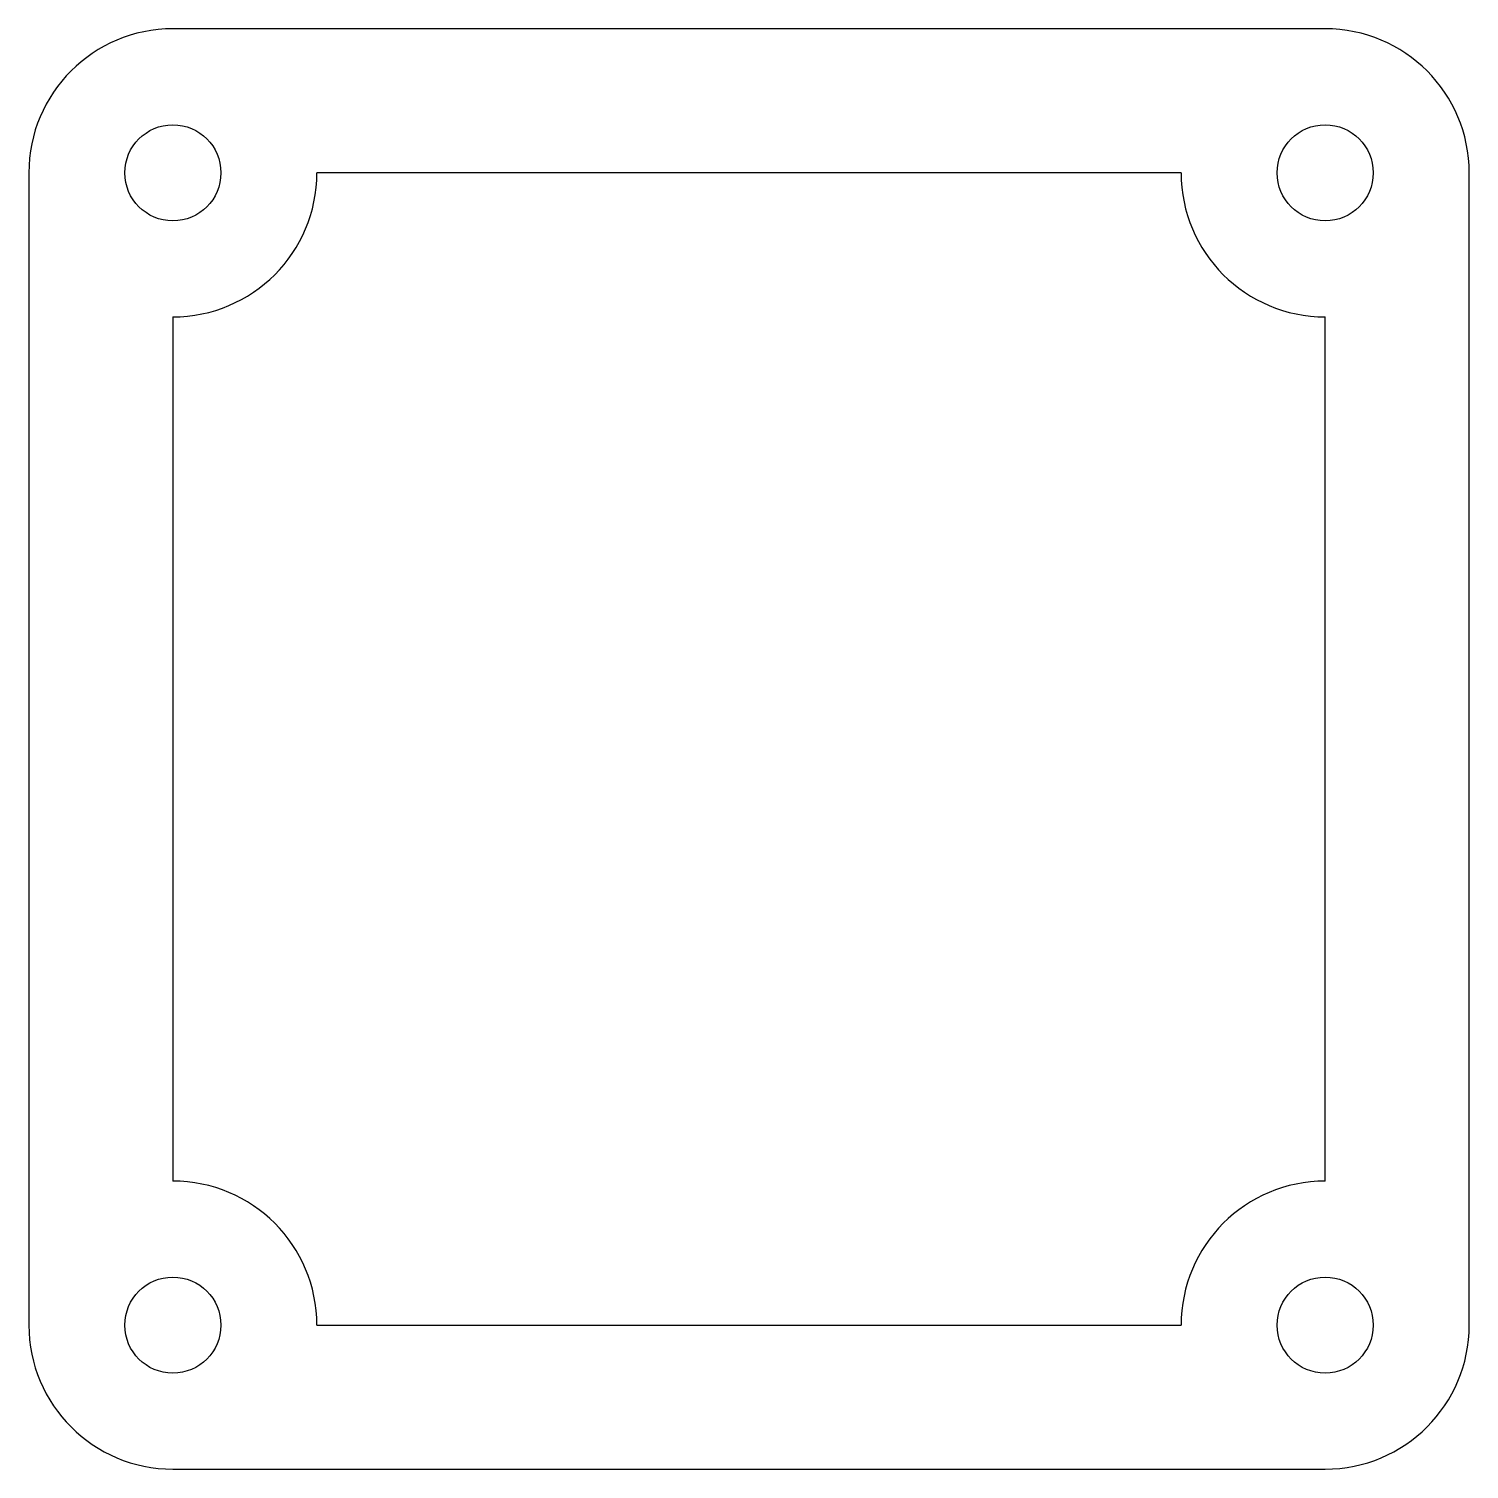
# Model space of a CAD drawing. Header units: millimetres. Extents: x -105.9 to -60.9, y 60.6 to 105.6.
import ezdxf

# ---------------------------------------------------------------- set-up
doc = ezdxf.new("R2010")
doc.units = ezdxf.units.MM
doc.layers.add('Default', color=7, linetype='Continuous')

msp = doc.modelspace()

# ---------------------------------------------------------------- linework, layer by layer
at = {"layer": 'Default', "color": 7, "linetype": 'Continuous'}
for p, q in [((-65.443, 105.557), (-101.443, 105.557)), ((-105.943, 101.057), (-105.943, 65.057)), ((-69.943, 101.057), (-96.943, 101.057)), ((-60.943, 65.057), (-60.943, 101.057)), ((-101.443, 96.557), (-101.443, 69.557)), ((-65.443, 69.557), (-65.443, 96.557)), ((-96.943, 65.057), (-69.943, 65.057)), ((-101.443, 60.557), (-65.443, 60.557))]:
    msp.add_line(p, q, dxfattribs=at)
for centre in [(-101.443, 101.057), (-65.443, 101.057), (-101.443, 65.057), (-65.443, 65.057)]:
    msp.add_circle(centre, 1.5, dxfattribs=at)
for centre, start, end in [((-101.443, 101.057), 90, 180), ((-65.443, 101.057), 0, 90), ((-101.443, 101.057), 270, 0), ((-65.443, 101.057), 180, 270), ((-101.443, 65.057), 0, 90), ((-65.443, 65.057), 90, 180), ((-101.443, 65.057), 180, 270), ((-65.443, 65.057), 270, 0)]:
    msp.add_arc(centre, 4.5, start, end, dxfattribs=at)

doc.saveas('drawing.dxf')
